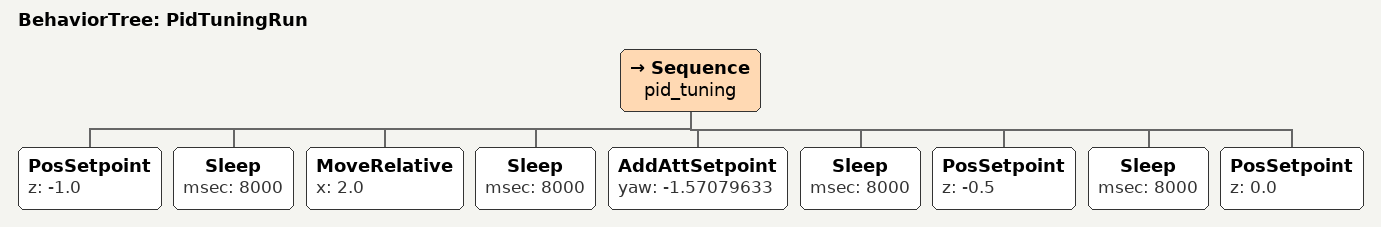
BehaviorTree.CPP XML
<?xml version="1.0" encoding="UTF-8"?>
<root BTCPP_format="4" main_tree_to_execute="PidTuningRun">
  <BehaviorTree ID="PidTuningRun">
    <Sequence name="pid_tuning">
      <PosSetpoint z="-1.0"/>
      <Sleep msec="8000"/>
      <MoveRelative x="2.0"/>
      <Sleep msec="8000"/>
      <AddAttSetpoint yaw="-1.57079633"/>
      <Sleep msec="8000"/>
      <PosSetpoint z="-0.5"/>
      <Sleep msec="8000"/>
      <PosSetpoint z="0.0"/>
    </Sequence>
  </BehaviorTree>
</root>
